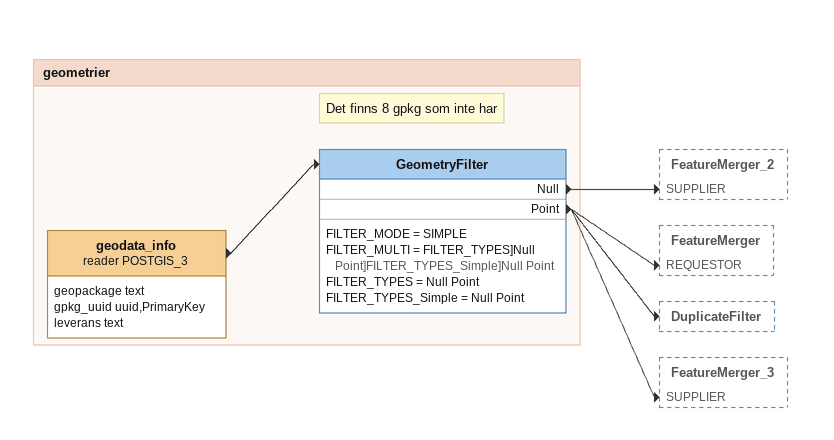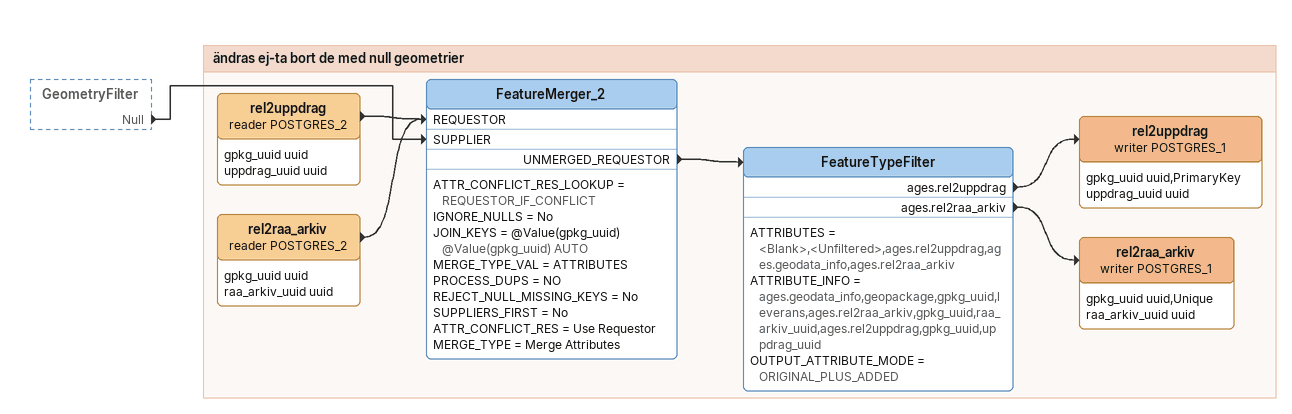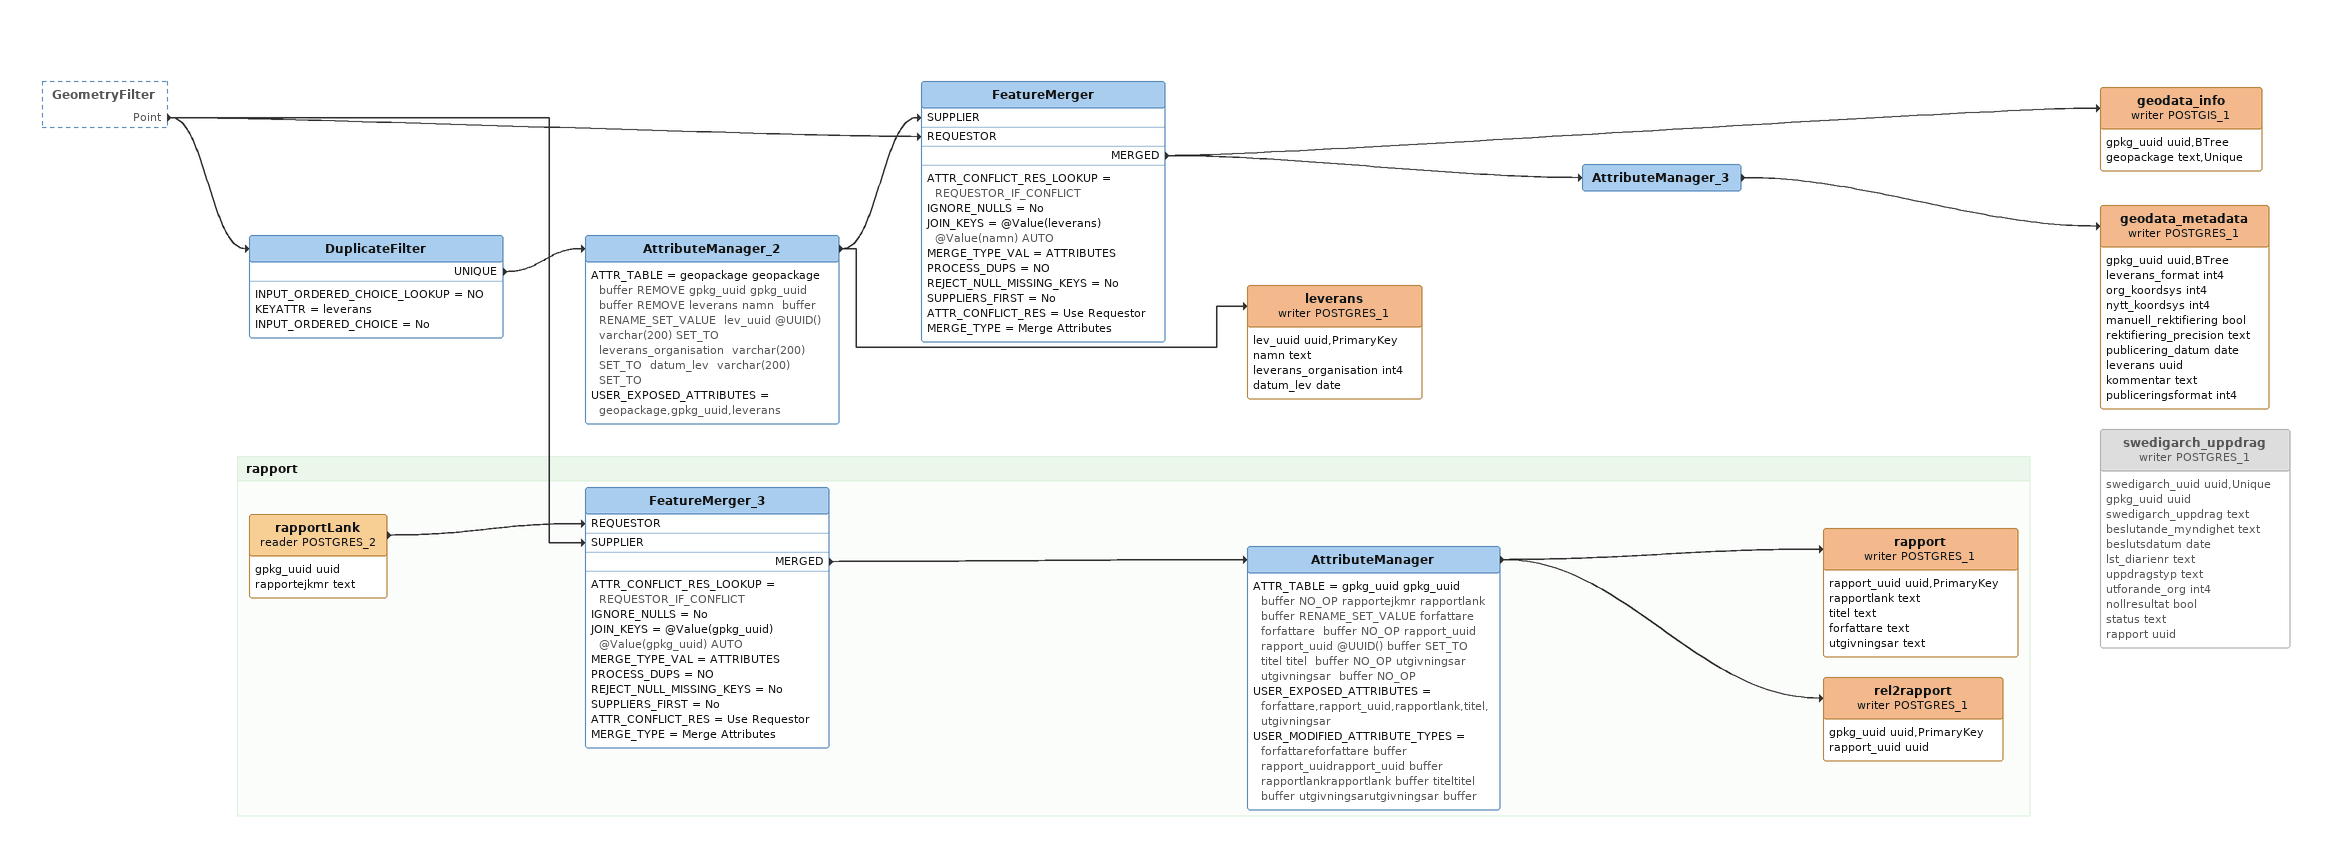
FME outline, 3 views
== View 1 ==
Bookmark: geometrier
geodata_info (reader POSTGIS_3)
    attributes: geopackage text, gpkg_uuid uuid,PrimaryKey, leverans text
    -> GeometryFilter
Note: Det finns 8 gpkg som inte har
GeometryFilter
    FILTER_MODE = SIMPLE
    FILTER_MULTI = FILTER_TYPES]Null Point]FILTER_TYPES_Simple]Null Point
    FILTER_TYPES = Null Point
    FILTER_TYPES_Simple = Null Point
    Null -> FeatureMerger_2 [SUPPLIER]
    Point -> FeatureMerger [REQUESTOR]
    Point -> DuplicateFilter
    Point -> FeatureMerger_3 [SUPPLIER]

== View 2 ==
GeometryFilter [outside]
    Null -> FeatureMerger_2 [SUPPLIER]

Bookmark: ändras ej-ta bort de med null geometrier
rel2uppdrag (reader POSTGRES_2)
    attributes: gpkg_uuid uuid, uppdrag_uuid uuid
    -> FeatureMerger_2 [REQUESTOR]
rel2raa_arkiv (reader POSTGRES_2)
    attributes: gpkg_uuid uuid, raa_arkiv_uuid uuid
    -> FeatureMerger_2 [REQUESTOR]
FeatureMerger_2
    ATTR_CONFLICT_RES_LOOKUP = REQUESTOR_IF_CONFLICT
    IGNORE_NULLS = No
    JOIN_KEYS = @Value(gpkg_uuid) @Value(gpkg_uuid) AUTO
    MERGE_TYPE_VAL = ATTRIBUTES
    PROCESS_DUPS = NO
    REJECT_NULL_MISSING_KEYS = No
    SUPPLIERS_FIRST = No
    ATTR_CONFLICT_RES = Use Requestor
    MERGE_TYPE = Merge Attributes
    UNMERGED_REQUESTOR -> FeatureTypeFilter
FeatureTypeFilter
    ATTRIBUTES = <Blank>,<Unfiltered>,ages.rel2uppdrag,ages.geodata_info,ages.rel2raa_arkiv
    ATTRIBUTE_INFO = ages.geodata_info,geopackage,gpkg_uuid,leverans,ages.rel2raa_arkiv,gpkg_uuid,raa_arkiv_uuid,ages.rel2uppdrag,gpkg_uuid,uppdrag_uuid
    OUTPUT_ATTRIBUTE_MODE = ORIGINAL_PLUS_ADDED
    ages.rel2uppdrag -> rel2uppdrag (writer POSTGRES_1)
    ages.rel2raa_arkiv -> rel2raa_arkiv (writer POSTGRES_1)
rel2uppdrag (writer POSTGRES_1)
    attributes: gpkg_uuid uuid,PrimaryKey, uppdrag_uuid uuid
rel2raa_arkiv (writer POSTGRES_1)
    attributes: gpkg_uuid uuid,Unique, raa_arkiv_uuid uuid

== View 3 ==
GeometryFilter [outside]
    Point -> FeatureMerger [REQUESTOR]
    Point -> DuplicateFilter
    Point -> FeatureMerger_3 [SUPPLIER]
DuplicateFilter
    INPUT_ORDERED_CHOICE_LOOKUP = NO
    KEYATTR = leverans
    INPUT_ORDERED_CHOICE = No
    UNIQUE -> AttributeManager_2
AttributeManager_2
    ATTR_TABLE = geopackage geopackage  buffer REMOVE gpkg_uuid gpkg_uuid  buffer REMOVE leverans namn  buffer RENAME_SET_VALUE  lev_uuid @UUID() varchar(200) SET_TO  leverans_organisation  varchar(200) SET_TO  datum_lev  varchar(200) SET_TO
    USER_EXPOSED_ATTRIBUTES = geopackage,gpkg_uuid,leverans
    -> leverans (writer POSTGRES_1)
    -> FeatureMerger [SUPPLIER]
FeatureMerger
    ATTR_CONFLICT_RES_LOOKUP = REQUESTOR_IF_CONFLICT
    IGNORE_NULLS = No
    JOIN_KEYS = @Value(leverans) @Value(namn) AUTO
    MERGE_TYPE_VAL = ATTRIBUTES
    PROCESS_DUPS = NO
    REJECT_NULL_MISSING_KEYS = No
    SUPPLIERS_FIRST = No
    ATTR_CONFLICT_RES = Use Requestor
    MERGE_TYPE = Merge Attributes
    MERGED -> geodata_info (writer POSTGIS_1)
    MERGED -> AttributeManager_3
geodata_info (writer POSTGIS_1)
    attributes: gpkg_uuid uuid,BTree, geopackage text,Unique
AttributeManager_3
    -> geodata_metadata (writer POSTGRES_1)
geodata_metadata (writer POSTGRES_1)
    attributes: gpkg_uuid uuid,BTree, leverans_format int4, org_koordsys int4, nytt_koordsys int4, manuell_rektifiering bool, rektifiering_precision text, publicering_datum date, leverans uuid, kommentar text, publiceringsformat int4
leverans (writer POSTGRES_1)
    attributes: lev_uuid uuid,PrimaryKey, namn text, leverans_organisation int4, datum_lev date
swedigarch_uppdrag (writer POSTGRES_1) [off]
    attributes: swedigarch_uuid uuid,Unique, gpkg_uuid uuid, swedigarch_uppdrag text, beslutande_myndighet text, beslutsdatum date, lst_diarienr text, uppdragstyp text, utforande_org int4, nollresultat bool, status text, rapport uuid

Bookmark: rapport
rapportLank (reader POSTGRES_2)
    attributes: gpkg_uuid uuid, rapportejkmr text
    -> FeatureMerger_3 [REQUESTOR]
FeatureMerger_3
    ATTR_CONFLICT_RES_LOOKUP = REQUESTOR_IF_CONFLICT
    IGNORE_NULLS = No
    JOIN_KEYS = @Value(gpkg_uuid) @Value(gpkg_uuid) AUTO
    MERGE_TYPE_VAL = ATTRIBUTES
    PROCESS_DUPS = NO
    REJECT_NULL_MISSING_KEYS = No
    SUPPLIERS_FIRST = No
    ATTR_CONFLICT_RES = Use Requestor
    MERGE_TYPE = Merge Attributes
    MERGED -> AttributeManager
AttributeManager
    ATTR_TABLE = gpkg_uuid gpkg_uuid  buffer NO_OP rapportejkmr rapportlank  buffer RENAME_SET_VALUE forfattare forfattare  buffer NO_OP rapport_uuid rapport_uuid @UUID() buffer SET_TO titel titel  buffer NO_OP utgivningsar utgivningsar  buffer NO_OP
    USER_EXPOSED_ATTRIBUTES = forfattare,rapport_uuid,rapportlank,titel,utgivningsar
    USER_MODIFIED_ATTRIBUTE_TYPES = forfattareforfattare buffer rapport_uuidrapport_uuid buffer rapportlankrapportlank buffer titeltitel buffer utgivningsarutgivningsar buffer
    -> rapport (writer POSTGRES_1)
    -> rel2rapport (writer POSTGRES_1)
rapport (writer POSTGRES_1)
    attributes: rapport_uuid uuid,PrimaryKey, rapportlank text, titel text, forfattare text, utgivningsar text
rel2rapport (writer POSTGRES_1)
    attributes: gpkg_uuid uuid,PrimaryKey, rapport_uuid uuid
